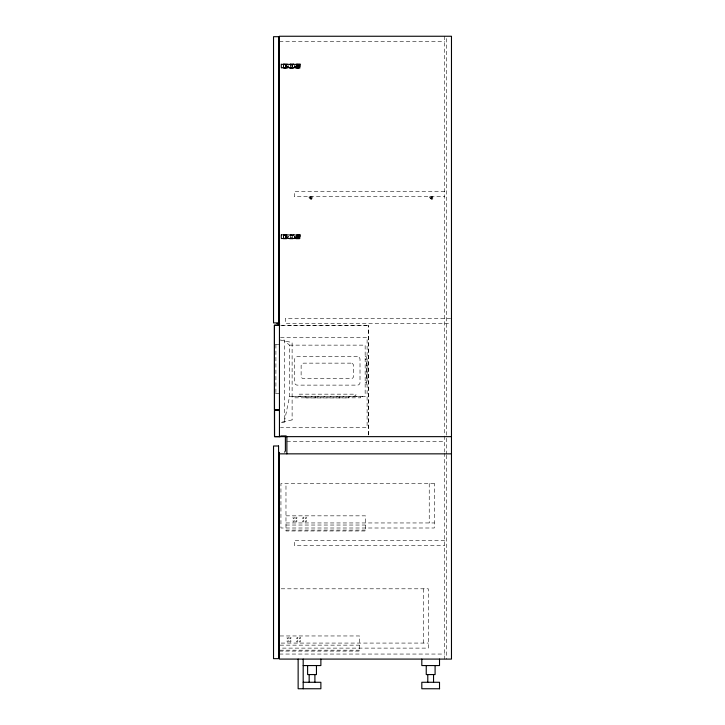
<?xml version="1.0" encoding="UTF-8"?>
<svg xmlns="http://www.w3.org/2000/svg" width="725" height="725" viewBox="0 0 725 725"><rect width="100%" height="100%" fill="white"/><g stroke="black" fill="none" stroke-linecap="round" stroke-linejoin="round"><path stroke-width="0.54" stroke-dasharray="3.62 2.72" d="M284.381 421.569L289.538 396.693L289.538 345.136L284.381 340.877M368.463 435.054L368.508 325.362L368.608 435.054M286.457 236.894L287.481 236.006L288.369 236.45M288.441 236.622L287.417 237.51L286.529 237.066M294.187 236.894L295.365 235.87L296.389 236.377M296.489 236.622L295.311 237.646L294.287 237.129M298.618 67.398L299.724 64.353L299.724 67.398M298.618 238.144L299.724 235.09L299.724 238.144M353.528 396.82L355.921 395.053L355.921 394.164L298.772 394.164L298.772 395.053L301.165 396.82M305.733 396.792L305.733 397.925L348.961 397.925L348.961 396.792M306.104 397.925L306.104 396.792M315.275 396.792L315.275 397.925M315.647 397.925L315.647 396.792M339.046 396.792L339.046 397.925M339.418 397.925L339.418 396.792M348.589 396.792L348.589 397.925M279.451 41.289L444.652 41.289M281.137 64.09L300.077 64.09M281.128 64.317L300.204 64.317M300.141 64.57L281.191 64.57L281.191 68.132L300.141 68.132M283.403 64.833L300.15 64.833M290.653 65.341L292.683 65.341L292.683 67.371M290.598 66.89L292.619 66.89L292.619 64.86L290.598 64.86L290.653 67.371M283.339 67.398L300.087 67.398M281.137 67.652L300.077 67.652M281.073 67.905L300.15 67.878M444.652 191.663L294.287 191.663L294.287 196.702L444.652 196.702M309.113 197.073L312.076 197.073M429.825 197.073L432.789 197.073M309.865 198.278L311.324 198.278M430.577 198.278L432.037 198.278M309.865 198.469L311.324 198.469M430.577 198.469L432.037 198.469M281.128 234.864L300.204 234.864M300.141 235.118L281.191 235.118L281.191 238.67M283.403 235.371L300.15 235.371M290.653 235.879L292.683 235.879L292.683 237.909L290.653 237.909L290.598 235.598L292.619 235.598L292.619 237.637L290.598 237.637M283.339 238.144L300.087 238.144M281.137 238.398L300.077 238.398M283.403 238.416L300.15 238.416M281.073 238.652L300.141 238.652M450.615 318.311L285.414 318.311L285.414 323.35L450.615 323.35M280.666 325.353L368.608 325.498L280.666 325.416M280.521 337.497L367.113 337.497L367.113 427.288L280.521 427.288M275.409 344.611L280.367 344.611M289.538 345.136L365.155 345.136L365.155 396.693L289.538 396.693M365.155 356.709L366.442 356.709L366.442 385.12L365.155 385.12M365.155 359.283L366.442 359.283M366.442 363.143L366.959 363.143L366.959 378.686L366.442 378.686M366.442 365.717L366.959 365.717M366.442 376.112L366.959 376.112M365.155 382.546L366.442 382.546M275.409 393.394L280.367 393.394M289.538 396.647L365.155 396.647M286.873 441.688L444.652 441.688M285.976 515.838L365.463 515.838L365.463 530.963L285.976 530.963L285.976 483.512M285.976 522.952L434.275 522.952M285.976 525.036L365.463 525.036M285.976 530.075L365.463 530.075M444.652 540.451L294.287 540.451L294.287 545.499L444.652 545.499M281.182 588.8L428.339 588.8L428.339 648.114L281.182 648.114M280.049 635.961L359.537 635.961L359.537 651.086L280.049 651.086M281.182 643.075L428.339 643.075M280.049 645.15L359.537 645.15M280.049 650.189L359.537 650.189M279.451 654.05L444.652 654.05M446.437 38.516L446.437 437.13M446.437 438.263L446.437 454.122M446.437 455.255L446.437 659.088M444.652 36.25L444.652 434.864M444.652 435.997L444.652 451.856M444.652 452.989L444.652 659.088M432.789 196.702L432.789 198.378A1.495 1.495 0 0 1 429.825 198.378L429.825 196.702M432.037 197.073L430.577 197.073M429.236 483.512L429.236 522.952M423.3 588.8L423.3 643.075M360.678 396.647L360.678 397.835L294.015 397.835L294.015 396.647M312.076 196.702L312.076 198.378A1.495 1.495 0 0 1 309.113 198.378L309.113 196.702M311.324 197.073L309.865 197.073M299.933 64.833L299.933 67.878M299.933 235.371L299.933 238.416M299.878 64.353L299.778 67.878M299.878 235.09L299.778 238.416M299.488 64.353L299.552 67.878M299.488 235.09L299.552 238.416M299.198 64.317L299.289 67.878M299.289 238.416L299.144 234.583M299.198 238.924L299.144 238.398M298.863 64.353L298.917 67.878M298.863 235.09L298.917 238.416M298.791 64.09L298.845 68.132M298.791 234.837L298.845 238.67M298.582 64.353L298.646 67.878M298.582 235.09L298.646 238.416M297.975 234.837L298.029 235.371M297.975 238.144L298.029 238.67M297.83 64.833L297.83 67.878M297.83 235.371L297.83 238.416M297.776 64.353L297.776 67.398M297.776 235.09L297.776 238.144M297.395 64.353L297.458 67.878M297.395 235.09L297.458 238.416M297.096 64.833L297.06 67.878M297.06 235.371L297.06 238.416M297.005 64.353L297.005 67.398M297.005 235.09L297.005 238.144M296.144 65.631L296.144 67.072M296.144 236.178L296.144 237.61M296.09 65.15L296.09 66.591M296.09 235.897L296.09 237.338M294.395 234.583L294.45 235.118M294.395 238.398L294.45 238.924M293.127 63.836L293.199 64.833M293.136 67.398L293.181 68.386M293.127 234.583L293.199 235.371M293.136 238.144L293.181 238.924M291.976 234.837L292.03 235.371M291.976 238.144L292.03 238.67M291.042 235.371L290.988 234.837M289.819 234.837L289.873 235.371M289.819 238.144L289.873 238.67M288.795 234.837L288.849 235.371M288.795 238.144L288.849 238.67M286.783 64.09L286.837 68.132M286.783 234.837L286.837 238.67M286.375 234.837L286.438 235.371M286.375 238.144L286.438 238.67M285.722 64.57L285.722 68.132M285.722 235.118L285.722 238.67M285.668 64.09L285.668 67.652M285.668 234.837L285.668 238.398M285.396 234.837L285.306 235.371M285.396 238.144L285.306 238.67M285.242 234.837L285.115 235.371M285.242 238.144L285.115 238.67M285.061 234.837L285.07 235.371M285.061 238.144L285.07 238.67M284.898 234.837L284.952 235.371M284.898 238.144L284.952 238.67M284.698 234.837L284.753 235.371M284.698 238.144L284.753 238.67M284.517 234.837L284.572 235.371M284.517 238.144L284.572 238.67M283.62 64.09L283.683 68.132M283.62 234.837L283.683 238.67M283.502 63.836L283.557 68.386M283.502 234.583L283.557 238.924M283.339 64.09L283.403 68.132M283.339 234.837L283.403 238.67M282.097 235.118L282.043 234.583M282.097 238.924L282.043 238.398M281.554 234.583L281.617 235.118M281.554 238.398L281.617 238.924M275.899 344.611L275.899 393.394M302.316 517.722C303.548 521.067 304.853 515.212 302.316 517.722M296.38 637.837C297.612 641.19 298.917 635.336 296.38 637.837M295.492 520.976C296.715 524.329 298.038 518.484 295.492 520.976M289.565 641.099C290.779 644.452 292.103 638.598 289.565 641.099M305.017 517.695C306.095 520.976 307.563 515.357 305.017 517.695M299.09 637.819C300.159 641.099 301.627 635.481 299.09 637.819M309.883 198.179C310.789 201.015 312.085 196.185 309.883 198.179M295.501 517.686C296.588 521.085 298.147 515.285 295.501 517.686M289.565 637.801C290.662 641.199 292.211 635.408 289.565 637.801M304.989 520.949C306.077 524.347 307.636 518.547 304.989 520.949M299.062 641.063C300.15 644.462 301.7 638.671 299.062 641.063M430.596 198.179C431.502 201.015 432.798 196.185 430.596 198.179M292.827 517.686C293.915 521.085 295.474 515.285 292.827 517.686M286.901 637.801C287.988 641.199 289.547 635.408 286.901 637.801M302.325 520.922C303.331 524.347 305.035 518.592 302.325 520.922M296.398 641.045C297.395 644.471 299.099 638.716 296.398 641.045M292.855 520.876C293.652 524.356 295.691 518.71 292.855 520.876M286.919 640.991C287.725 644.471 289.755 638.825 286.919 640.991M286.529 65.431L286.91 66.646L288.305 66.319L287.934 65.105L286.529 65.431M286.593 65.912L286.964 67.126L288.369 66.8L287.988 65.585L286.593 65.912M294.287 65.359L294.722 66.763L296.326 66.383L295.9 64.987L294.287 65.359M294.341 65.839L294.776 67.244L296.389 66.863L295.954 65.468L294.341 65.839M286.529 236.169L286.964 237.664L288.369 237.338L287.934 235.852L286.529 236.169M294.287 236.105L294.776 237.782L296.389 237.41L295.9 235.734L294.287 236.105M292.112 419.911L280.521 422.403L284.381 422.403L284.381 340.043L280.521 340.043L292.112 342.544L292.112 419.911M300.141 63.836L281.073 63.836L281.128 68.386L300.204 68.386L300.141 63.836M300.141 234.583L281.073 234.583L281.128 238.924L300.204 238.924L300.141 234.583M357.434 356.709L297.259 356.709A2.574 2.574 0 0 0 294.685 359.283L294.685 382.546A2.574 2.574 0 0 0 297.259 385.12L357.434 385.12A2.574 2.574 0 0 0 360.008 382.546L360.008 359.283A2.574 2.574 0 0 0 357.434 356.709M351 363.143L303.693 363.143A2.574 2.574 0 0 0 301.12 365.717L301.12 376.112A2.574 2.574 0 0 0 303.693 378.686L351 378.686A2.574 2.574 0 0 0 353.573 376.112L353.573 365.717A2.574 2.574 0 0 0 351 363.143M434.275 483.512L280.938 483.512L280.938 527.999L434.275 527.999L434.275 483.512"/><path stroke-width="1.09" d="M280.666 436.187L286.293 436.269M279.089 409.562L274.422 409.562L279.089 409.707M274.422 409.562L274.422 325.262L279.089 325.181L274.422 325.326L274.503 409.688M284.644 452.164L285.387 450.887L285.387 436.649M286.293 436.187L280.666 436.314M274.558 410.35L274.558 436.64L451.476 436.649M280.222 436.649L274.558 436.649M274.558 410.386L279.089 410.341M279.089 410.504L274.422 410.432L274.494 436.486M279.451 453.85L451.476 453.85M303.186 665.559L320.876 665.559L320.876 659.088M303.186 682.279L320.876 682.279L320.876 688.75L298.138 688.75L298.138 659.088M439.613 688.75L421.814 688.75L421.814 682.279L439.513 682.279L439.513 688.75M279.469 324.202L276.968 323.413L279.678 323.993M439.513 659.088L439.513 665.559L421.814 665.559L421.814 659.088M435.091 665.559L435.091 674.567L426.246 674.567L426.246 665.559M433.541 674.567L433.541 682.279M427.786 674.567L427.786 682.279M316.453 665.559L316.453 674.567L307.608 674.567L307.608 665.559M314.904 674.567L314.904 682.279M309.158 674.567L309.158 682.279M303.186 659.088L303.186 688.75M286.873 436.649L286.873 453.85M279.451 436.649L279.451 36.25L451.476 36.25L451.476 659.088L279.451 659.088L279.451 452.364M278.563 36.694L273.524 36.694L273.524 322.906L278.563 322.906L278.563 36.694M278.563 445.993L273.524 445.993L273.524 658.644L278.563 658.644L278.563 445.993"/></g></svg>
